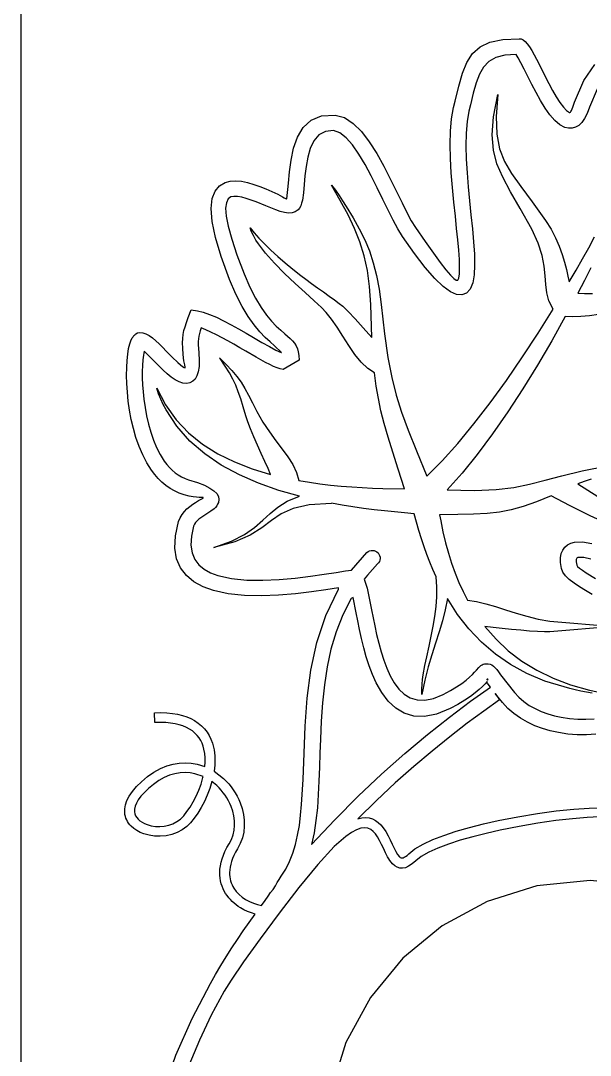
# Model space of a CAD drawing. Extents: x -338 to 50, y -399 to 300.
# Drawn here: x -337.5 to -294, y -194.5 to -115.5 of the extents above; entities that cross this region are included whole.
import ezdxf

# ---------------------------------------------------------------- set-up
doc = ezdxf.new("R2010")
doc.units = 0
doc.layers.add('LAYER_1', color=7, linetype='CONTINUOUS')

msp = doc.modelspace()

# ---------------------------------------------------------------- linework, layer by layer
at = {"layer": 'LAYER_1', "color": 250}
for points in [[(-337.5198, -40.077), (-337.5198, -362.677)], [(-326.672, -197.3293), (-325.6596, -194.4577), (-324.4368, -191.6711), (-323.029, -188.9754), (-322.6355, -188.2897), (-322.2316, -187.6106), (-321.8177, -186.9383), (-321.3943, -186.2729), (-320.9619, -185.6145), (-320.5209, -184.9631), (-320.0718, -184.319), (-319.6151, -183.6821), (-319.9046, -183.5945), (-320.1906, -183.4853), (-320.4699, -183.3547), (-320.7395, -183.2031), (-320.9047, -183.0955), (-321.0646, -182.9794), (-321.2183, -182.8551), (-321.3652, -182.7225), (-321.5044, -182.5816), (-321.6353, -182.4326), (-321.7571, -182.2755), (-321.869, -182.1104), (-321.9718, -181.9347), (-322.0627, -181.7511), (-322.1411, -181.5597), (-322.2062, -181.3606), (-322.2571, -181.154), (-322.2932, -180.9398), (-322.3137, -180.7182), (-322.3178, -180.4892), (-322.3037, -180.2422), (-322.2699, -179.9878), (-322.2155, -179.7262), (-322.1396, -179.4576), (-322.0414, -179.182), (-321.9199, -178.8997), (-321.7743, -178.6107), (-321.6036, -178.3152), (-321.6036, -178.3137), (-321.4297, -177.9819), (-321.3041, -177.6362), (-321.2249, -177.28), (-321.19, -176.9165), (-321.1974, -176.5493), (-321.2451, -176.1817), (-321.331, -175.817), (-321.4531, -175.4586), (-321.5474, -175.2382), (-321.6545, -175.0226), (-321.7742, -174.8124), (-321.9057, -174.6087), (-322.0487, -174.4121), (-322.2026, -174.2234), (-322.367, -174.0435), (-322.5413, -173.8732), (-322.9141, -173.5674), (-323.0739, -174.0924), (-323.2671, -174.6033), (-323.4884, -175.093), (-323.7323, -175.5547), (-323.9936, -175.9814), (-324.2668, -176.3661), (-324.5466, -176.7019), (-324.8277, -176.9818), (-325.1807, -177.2473), (-325.57, -177.4538), (-325.9858, -177.603), (-326.4181, -177.697), (-326.857, -177.7375), (-327.2925, -177.7266), (-327.7147, -177.6661), (-328.1137, -177.5579), (-328.3925, -177.4467), (-328.6512, -177.3104), (-328.8859, -177.1498), (-329.0926, -176.9657), (-329.0941, -176.9642), (-329.1917, -176.8566), (-329.2797, -176.743), (-329.3576, -176.6233), (-329.4249, -176.4978), (-329.481, -176.3665), (-329.5255, -176.2294), (-329.5577, -176.0868), (-329.5771, -175.9387), (-329.576, -175.6445), (-329.5211, -175.334), (-329.4084, -175.0081), (-329.2337, -174.668), (-328.9929, -174.3148), (-328.6818, -173.9494), (-328.2964, -173.5732), (-327.8324, -173.187), (-327.3439, -172.8455), (-326.8554, -172.5743), (-326.3692, -172.3699), (-325.8873, -172.229), (-325.4118, -172.1482), (-324.9449, -172.124), (-324.4887, -172.1531), (-324.0453, -172.232), (-323.4584, -172.4171), (-323.4351, -172.0748), (-323.4369, -171.7387), (-323.4655, -171.4114), (-323.5228, -171.0953), (-323.5873, -170.863), (-323.6711, -170.6395), (-323.7751, -170.4261), (-323.9001, -170.2239), (-324.047, -170.0341), (-324.2167, -169.8579), (-324.4102, -169.6964), (-324.6282, -169.5509), (-324.8648, -169.4253), (-325.1264, -169.3157), (-325.4139, -169.2232), (-325.7281, -169.1486), (-326.0697, -169.0931), (-326.4395, -169.0574), (-326.8383, -169.0427), (-327.267, -169.0498), (-327.2962, -168.3028), (-326.8097, -168.2954), (-326.355, -168.3139), (-325.9311, -168.3572), (-325.5374, -168.4243), (-325.173, -168.5139), (-324.8371, -168.6248), (-324.5288, -168.756), (-324.2474, -168.9063), (-323.9598, -169.0979), (-323.7048, -169.31), (-323.4813, -169.5409), (-323.288, -169.7892), (-323.1237, -170.0533), (-322.9873, -170.3317), (-322.8776, -170.6229), (-322.7934, -170.9253), (-322.7486, -171.1462), (-322.7159, -171.3713), (-322.6949, -171.5999), (-322.6851, -171.8315), (-322.6976, -172.3014), (-322.7495, -172.7764), (-322.0346, -173.3224), (-321.8299, -173.5224), (-321.6368, -173.7337), (-321.456, -173.9554), (-321.288, -174.1865), (-321.1334, -174.4261), (-320.9928, -174.6732), (-320.8668, -174.9269), (-320.7559, -175.1862), (-320.6076, -175.6234), (-320.5041, -176.0696), (-320.448, -176.5207), (-320.4417, -176.9725), (-320.4877, -177.4211), (-320.5887, -177.8623), (-320.7469, -178.2921), (-320.965, -178.7063), (-321.11, -178.9562), (-321.2338, -179.1988), (-321.3369, -179.4342), (-321.4203, -179.6623), (-321.4846, -179.8831), (-321.5306, -180.0965), (-321.5591, -180.3025), (-321.5708, -180.501), (-321.5678, -180.6723), (-321.5525, -180.838), (-321.5256, -180.9981), (-321.4876, -181.1525), (-321.4391, -181.3011), (-321.3806, -181.444), (-321.3128, -181.581), (-321.2362, -181.712), (-321.0546, -181.9615), (-320.843, -182.1871), (-320.606, -182.3883), (-320.3484, -182.5645), (-320.3469, -182.5645), (-320.0535, -182.7252), (-319.7492, -182.8558), (-319.4394, -182.9556), (-319.1297, -183.0241), (-318.8565, -182.6459), (-318.6292, -182.3166), (-318.4319, -182.0353), (-318.249, -181.8007), (-318.249, -181.8007), (-318.0638, -181.5262), (-317.9223, -181.2745), (-317.7903, -181.0344), (-317.6337, -180.7944), (-317.283, -180.2568), (-316.9864, -179.6713), (-316.7388, -179.0408), (-316.5353, -178.3681), (-316.371, -177.656), (-316.2407, -176.9075), (-316.1396, -176.1254), (-316.0626, -175.3126), (-315.953, -173.4116), (-315.8834, -171.4044), (-315.7993, -169.322), (-315.6462, -167.1959), (-315.3693, -165.0573), (-314.9143, -162.9374), (-314.2266, -160.8676), (-313.2515, -158.879), (-313.249, -158.7707), (-314.2079, -158.9216), (-315.3178, -159.081), (-316.5367, -159.2268), (-317.823, -159.3368), (-319.1346, -159.3889), (-320.4298, -159.361), (-321.6667, -159.231), (-322.8035, -158.9768), (-323.5962, -158.6834), (-324.2902, -158.3023), (-324.869, -157.8252), (-325.3162, -157.2438), (-325.6153, -156.5498), (-325.7499, -155.7348), (-325.7035, -154.7906), (-325.4597, -153.7087), (-325.3476, -153.4215), (-325.1991, -153.1654), (-325.0215, -152.9372), (-324.8219, -152.7337), (-324.6073, -152.5515), (-324.385, -152.3876), (-324.1621, -152.2387), (-323.9456, -152.1016), (-323.685, -151.973), (-323.5725, -151.9074), (-323.5819, -151.8787), (-323.6355, -151.8676), (-323.7359, -151.8651), (-323.8855, -151.8621), (-324.0869, -151.8494), (-324.3426, -151.818), (-324.6551, -151.7587), (-325.0269, -151.6625), (-325.4088, -151.5302), (-325.7701, -151.3645), (-326.1112, -151.1671), (-326.4326, -150.94), (-326.7347, -150.6851), (-327.0181, -150.4043), (-327.2831, -150.0995), (-327.5302, -149.7726), (-327.8885, -149.2095), (-328.204, -148.6022), (-328.4786, -147.9593), (-328.7143, -147.2891), (-328.9129, -146.6001), (-329.0763, -145.9008), (-329.2065, -145.1997), (-329.3053, -144.5052), (-329.3743, -143.8269), (-329.4157, -143.169), (-329.4315, -142.5402), (-329.4236, -141.9493), (-329.3938, -141.4052), (-329.3441, -140.9165), (-329.2764, -140.4922), (-329.1926, -140.141), (-329.1045, -139.8906), (-328.9978, -139.6779), (-328.9375, -139.5865), (-328.8728, -139.5056), (-328.8037, -139.4354), (-328.7303, -139.3764), (-328.5924, -139.279), (-328.421, -139.2685), (-328.1933, -139.2882), (-327.9572, -139.3692), (-327.7135, -139.503), (-327.4628, -139.6817), (-327.2058, -139.8969), (-326.9431, -140.1404), (-326.6754, -140.4042), (-326.4034, -140.6798), (-325.9404, -141.1481), (-325.5123, -141.563), (-325.3265, -141.7292), (-325.1678, -141.8567), (-325.0422, -141.937), (-324.9559, -141.9616), (-324.9556, -141.9068), (-324.9928, -141.7328), (-325.0495, -141.4183), (-325.1078, -140.9423), (-325.146, -140.46), (-325.1603, -140.0589), (-325.1502, -139.717), (-325.1153, -139.4123), (-325.055, -139.1227), (-324.969, -138.8261), (-324.8567, -138.5005), (-324.7176, -138.1239), (-324.4948, -137.5255), (-324.0087, -137.6068), (-323.5781, -137.7106), (-323.0978, -137.88), (-322.5778, -138.1038), (-322.0282, -138.371), (-321.4589, -138.6706), (-320.8801, -138.9914), (-320.3017, -139.3224), (-319.7338, -139.6525), (-319.1056, -140.0174), (-318.5295, -140.3447), (-318.0285, -140.6136), (-317.6255, -140.8035), (-317.6001, -140.7884), (-318.134, -140.2734), (-318.4715, -139.9828), (-318.8471, -139.6348), (-319.2549, -139.2093), (-319.689, -138.6862), (-320.1436, -138.0455), (-320.6126, -137.2671), (-321.0902, -136.331), (-321.5704, -135.2171), (-322.2114, -133.4702), (-322.6455, -132.0003), (-322.8907, -130.7861), (-322.9649, -129.8062), (-322.8861, -129.0394), (-322.6723, -128.4645), (-322.3415, -128.06), (-321.9117, -127.8048), (-321.5178, -127.6997), (-321.0943, -127.6745), (-320.6484, -127.7166), (-320.1874, -127.8133), (-319.7187, -127.9518), (-319.2494, -128.1195), (-318.7868, -128.3036), (-318.3382, -128.4914), (-317.8904, -128.7042), (-317.5388, -128.899), (-317.404, -128.9758), (-317.2992, -129.0315), (-317.2264, -129.0605), (-317.1877, -129.0573), (-317.0685, -127.8674), (-316.9897, -127.0063), (-316.87, -126.0931), (-316.6774, -125.1837), (-316.3802, -124.3343), (-315.9466, -123.6009), (-315.3446, -123.0394), (-314.5425, -122.7058), (-313.5084, -122.6563), (-312.8036, -122.856), (-312.1357, -123.2899), (-311.5026, -123.9182), (-310.902, -124.7014), (-310.3317, -125.5996), (-309.7894, -126.5731), (-309.2729, -127.5822), (-308.78, -128.5873), (-308.3985, -129.367), (-308.0339, -130.0895), (-307.6882, -130.7281), (-307.3634, -131.2561), (-306.6313, -132.3257), (-306.0056, -133.2134), (-305.4803, -133.9292), (-305.0494, -134.4828), (-304.7067, -134.8841), (-304.4462, -135.1429), (-304.2619, -135.2691), (-304.1478, -135.2724), (-304.0549, -135.1056), (-304.0066, -134.7757), (-303.997, -134.3009), (-304.0205, -133.6994), (-304.071, -132.9891), (-304.1428, -132.1884), (-304.23, -131.3154), (-304.3269, -130.3881), (-304.4396, -129.3033), (-304.546, -128.1952), (-304.6355, -127.0823), (-304.6976, -125.9829), (-304.7215, -124.9156), (-304.6966, -123.8989), (-304.6123, -122.9512), (-304.4579, -122.0909), (-304.3432, -121.6075), (-304.0656, -120.4578), (-303.7808, -119.466), (-303.4447, -118.6321), (-303.013, -117.9563), (-302.4416, -117.4387), (-301.6862, -117.0795), (-300.7027, -116.8786), (-299.4468, -116.8364), (-299.2877, -116.8406), (-299.1562, -116.9185), (-298.995, -117.0433), (-298.8299, -117.2249), (-298.6602, -117.4572), (-298.4857, -117.7342), (-298.1199, -118.3981), (-297.7289, -119.1683), (-297.459, -119.7044), (-297.1799, -120.2477), (-296.8968, -120.7768), (-296.6148, -121.2702), (-296.3391, -121.7064), (-296.0749, -122.0641), (-295.8273, -122.3217), (-295.6016, -122.4578), (-295.5713, -122.4555), (-295.5364, -122.4294), (-295.4967, -122.3778), (-295.4519, -122.299), (-295.3458, -122.0528), (-295.216, -121.6771), (-294.5223, -120.028), (-293.6633, -118.7981)], [(-293.4948, -120.6751), (-294.077, -122.0427), (-294.2568, -122.5265), (-294.4552, -122.9182), (-294.671, -123.2224), (-294.9029, -123.4439), (-295.1497, -123.5874), (-295.4101, -123.6575), (-295.6831, -123.6591), (-295.9672, -123.5968), (-296.3557, -123.3993), (-296.737, -123.0729), (-297.1096, -122.6409), (-297.4723, -122.1262), (-297.8238, -121.5519), (-298.1627, -120.9412), (-298.4878, -120.3171), (-298.7977, -119.7027), (-299.076, -119.1497), (-299.3253, -118.6646), (-299.5343, -118.2801), (-299.6916, -118.029), (-300.5569, -118.0889), (-301.239, -118.2692), (-301.7681, -118.57), (-302.1744, -118.9911), (-302.4882, -119.5326), (-302.7396, -120.1945), (-302.9588, -120.9767), (-303.176, -121.8793), (-303.2907, -122.3675), (-303.4306, -123.16), (-303.5052, -124.0466), (-303.5243, -125.0081), (-303.4979, -126.0252), (-303.436, -127.0788), (-303.3484, -128.1497), (-303.2452, -129.2186), (-303.1363, -130.2663), (-303.0257, -131.3358), (-302.9326, -132.3471), (-302.8702, -133.2838), (-302.8515, -134.1291), (-302.8898, -134.8666), (-302.9981, -135.4796), (-303.1896, -135.9517), (-303.4774, -136.2662), (-303.8229, -136.4006), (-304.2312, -136.3673), (-304.7088, -136.1535), (-305.2619, -135.7464), (-305.8969, -135.133), (-306.6202, -134.3004), (-307.4382, -133.2359), (-308.3571, -131.9265), (-308.713, -131.3508), (-309.0812, -130.6746), (-309.4626, -129.9208), (-309.8583, -129.1123), (-310.2987, -128.2125), (-310.7547, -127.3095), (-311.2227, -126.4395), (-311.6994, -125.6385), (-312.181, -124.9427), (-312.6642, -124.3881), (-313.1454, -124.0108), (-313.6211, -123.8469), (-314.2543, -123.9022), (-314.7497, -124.1752), (-315.1259, -124.6225), (-315.4017, -125.2012), (-315.5956, -125.868), (-315.7264, -126.5798), (-315.8127, -127.2934), (-315.8731, -127.9658), (-315.9313, -128.6), (-316.0105, -129.1456), (-316.0664, -129.3797), (-316.1376, -129.5851), (-316.2275, -129.7596), (-316.3394, -129.9011), (-316.5495, -130.0539), (-316.7925, -130.1327), (-317.066, -130.1473), (-317.3675, -130.1072), (-317.6943, -130.0221), (-318.0441, -129.9016), (-318.4142, -129.7553), (-318.8022, -129.593), (-319.5496, -129.2844), (-320.293, -129.0197), (-320.6401, -128.9268), (-320.9583, -128.8724), (-321.2384, -128.8656), (-321.4711, -128.9158), (-321.6788, -129.0685), (-321.8155, -129.3495), (-321.869, -129.7774), (-321.827, -130.3709), (-321.6773, -131.1489), (-321.4076, -132.13), (-321.0057, -133.333), (-320.4594, -134.7765), (-320.0221, -135.7922), (-319.589, -136.6442), (-319.1651, -137.351), (-318.7555, -137.9314), (-318.3653, -138.4037), (-317.9993, -138.7868), (-317.6628, -139.0991), (-317.3606, -139.3594), (-317.1385, -139.5493), (-316.9383, -139.7294), (-316.7616, -139.9072), (-316.6099, -140.09), (-316.4849, -140.2852), (-316.388, -140.5003), (-316.3209, -140.7427), (-316.2852, -141.0198), (-316.2613, -141.3832), (-317.4659, -142.1009), (-317.7073, -142.038), (-317.9367, -141.9641), (-318.2013, -141.8549), (-318.4977, -141.7144), (-318.8223, -141.5468), (-319.5424, -141.1469), (-320.3338, -140.6885), (-320.781, -140.4283), (-321.2352, -140.1665), (-321.6897, -139.9094), (-322.1379, -139.6633), (-322.5731, -139.4347), (-322.9888, -139.2297), (-323.3783, -139.0547), (-323.735, -138.9161), (-323.8095, -139.1361), (-323.8688, -139.34), (-323.913, -139.5387), (-323.9424, -139.7429), (-323.9573, -139.9633), (-323.958, -140.2107), (-323.9445, -140.4959), (-323.9173, -140.8297), (-323.8849, -141.3936), (-323.9005, -141.8694), (-323.9614, -142.2619), (-324.0647, -142.5763), (-324.2073, -142.8175), (-324.3866, -142.9906), (-324.5996, -143.1005), (-324.8433, -143.1522), (-325.1262, -143.1359), (-325.4185, -143.0426), (-325.7181, -142.8839), (-326.0231, -142.6715), (-326.3314, -142.4171), (-326.6411, -142.1324), (-326.9502, -141.8291), (-327.2566, -141.5188), (-328.0952, -140.6778), (-328.1509, -140.9934), (-328.1938, -141.362), (-328.2227, -141.7777), (-328.2364, -142.235), (-328.2336, -142.728), (-328.2132, -143.2511), (-328.174, -143.7986), (-328.1147, -144.3646), (-328.0255, -144.9952), (-327.9091, -145.6299), (-327.7639, -146.2609), (-327.5884, -146.8803), (-327.3809, -147.4801), (-327.1398, -148.0525), (-326.8636, -148.5897), (-326.5506, -149.0836), (-326.362, -149.334), (-326.1615, -149.5669), (-325.9488, -149.7808), (-325.7237, -149.9743), (-325.486, -150.1458), (-325.2352, -150.294), (-324.9713, -150.4172), (-324.694, -150.5141), (-324.0287, -150.7262), (-323.4901, -150.9353), (-323.0694, -151.1436), (-322.7577, -151.3529), (-322.5462, -151.5652), (-322.426, -151.7825), (-322.3883, -152.0069), (-322.4242, -152.2402), (-322.4778, -152.3792), (-322.5514, -152.5046), (-322.6432, -152.619), (-322.7513, -152.7249), (-323.0086, -152.9213), (-323.308, -153.1142), (-323.6148, -153.3115), (-323.9144, -153.5332), (-324.0474, -153.6533), (-324.1617, -153.7796), (-324.2515, -153.9121), (-324.3113, -154.0509), (-324.4883, -154.8303), (-324.5253, -155.5097), (-324.4341, -156.0954), (-324.2262, -156.5933), (-323.9133, -157.0095), (-323.5071, -157.35), (-323.0192, -157.621), (-322.4612, -157.8284), (-321.413, -158.059), (-320.2571, -158.1733), (-319.0355, -158.1921), (-317.7904, -158.1364), (-316.5638, -158.0271), (-315.3979, -157.885), (-314.3347, -157.7311), (-313.4163, -157.5862), (-312.7242, -157.4754), (-312.2574, -157.4049), (-312.2574, -157.4049), (-311.0804, -156.0652), (-310.9835, -155.9919), (-310.8771, -155.9409), (-310.7648, -155.9121), (-310.6499, -155.9054), (-310.5358, -155.9207), (-310.4259, -155.9578), (-310.3237, -156.0166), (-310.2325, -156.0969), (-310.1592, -156.1938), (-310.1082, -156.3002), (-310.0795, -156.4125), (-310.0728, -156.5274), (-310.088, -156.6415), (-310.1251, -156.7514), (-310.1839, -156.8536), (-310.2642, -156.9448), (-311.0438, -157.8012), (-311.2883, -158.1042), (-311.0675, -158.7796), (-310.7172, -160.4466), (-310.6027, -161.0455), (-310.4766, -161.6772), (-310.3357, -162.3297), (-310.177, -162.991), (-309.9974, -163.649), (-309.7937, -164.2918), (-309.5628, -164.9073), (-309.3017, -165.4836), (-308.992, -166.027), (-308.6358, -166.4985), (-308.2286, -166.8819), (-307.7656, -167.1613), (-307.2423, -167.3206), (-306.6539, -167.3437), (-305.9959, -167.2146), (-305.2635, -166.9172), (-304.704, -166.6192), (-304.2301, -166.3343), (-303.8334, -166.0651), (-303.5057, -165.8143), (-303.2387, -165.5844), (-303.0242, -165.3781), (-302.854, -165.1981), (-302.7197, -165.047), (-302.5414, -164.8495), (-302.3756, -164.7006), (-302.2887, -164.6451), (-302.1946, -164.6028), (-302.0896, -164.5738), (-301.9705, -164.5586), (-301.8119, -164.5613), (-301.6716, -164.5917), (-301.5435, -164.6507), (-301.4214, -164.7392), (-301.2991, -164.858), (-301.1703, -165.008), (-301.0289, -165.1901), (-300.8686, -165.405), (-299.8066, -166.765), (-299.468, -167.1286), (-299.0899, -167.4539), (-298.6767, -167.7417), (-298.2329, -167.9929), (-297.7628, -168.2084), (-297.2709, -168.3891), (-296.7616, -168.5358), (-296.2394, -168.6494), (-295.6103, -168.7426), (-294.9781, -168.7921), (-294.3498, -168.7994), (-293.7324, -168.7659)], [(-293.8695, -166.8029), (-294.3109, -166.7389), (-294.7456, -166.6602), (-295.1735, -166.5673), (-295.5947, -166.4604), (-296.0092, -166.3399), (-297.488, -165.8841), (-298.8545, -165.3112), (-300.113, -164.6241), (-301.268, -163.8258), (-302.3235, -162.9191), (-303.2839, -161.9069), (-304.1536, -160.7921), (-304.9367, -159.5775), (-305.1006, -160.4517), (-305.3157, -161.2986), (-305.5679, -162.1378), (-305.8432, -162.989), (-306.1278, -163.8716), (-306.4076, -164.8054), (-306.6687, -165.8099), (-306.897, -166.9048), (-306.8892, -166.5143), (-306.8665, -166.1337), (-306.8303, -165.7624), (-306.7819, -165.3999), (-306.6535, -164.6987), (-306.4918, -164.0253), (-306.331, -163.2278), (-306.1706, -162.4522), (-306.0211, -161.6927), (-305.8926, -160.9433), (-305.7957, -160.1983), (-305.7405, -159.4518), (-305.7375, -158.698), (-305.797, -157.9309), (-306.0452, -157.3769), (-306.2816, -156.8084), (-306.5065, -156.2257), (-306.7201, -155.6289), (-306.9227, -155.0182), (-307.1147, -154.3938), (-307.2961, -153.7558), (-307.4674, -153.1045), (-308.2065, -153.0413), (-308.9656, -152.9701), (-309.742, -152.8896), (-310.5329, -152.7988), (-311.3357, -152.6962), (-312.1476, -152.5807), (-312.9659, -152.4511), (-313.788, -152.306), (-313.788, -152.3234), (-315.4835, -152.4203), (-316.7107, -152.701), (-317.6221, -153.1198), (-318.3699, -153.6311), (-319.1065, -154.1891), (-319.9842, -154.7481), (-321.1552, -155.2625), (-322.772, -155.6865), (-321.4301, -155.2042), (-320.4219, -154.6861), (-319.6552, -154.1491), (-319.038, -153.6101), (-318.4781, -153.0862), (-317.8833, -152.5941), (-317.1614, -152.1508), (-316.2204, -151.7733), (-317.8078, -151.3224), (-319.3472, -150.7832), (-320.8179, -150.1461), (-322.1991, -149.4016), (-323.47, -148.5402), (-324.61, -147.5525), (-325.5982, -146.4289), (-326.414, -145.1599), (-326.6339, -144.76), (-326.8249, -144.3521), (-326.9847, -143.937), (-327.1112, -143.5156), (-326.4637, -144.8003), (-325.6593, -145.9347), (-324.7139, -146.9279), (-323.6436, -147.7893), (-322.4643, -148.528), (-321.1918, -149.1533), (-319.8423, -149.6744), (-318.4316, -150.1006), (-318.6253, -149.6507), (-318.8687, -149.1089), (-319.1435, -148.5055), (-319.431, -147.8708), (-319.7126, -147.2352), (-319.97, -146.6291), (-320.1844, -146.0828), (-320.3374, -145.6267), (-320.5384, -144.935), (-320.7208, -144.3323), (-320.9001, -143.795), (-321.092, -143.2993), (-321.3121, -142.8215), (-321.5759, -142.3377), (-321.8991, -141.8242), (-322.2973, -141.2572), (-322.3487, -141.1873), (-321.8214, -141.6985), (-321.3839, -142.1679), (-321.0152, -142.617), (-320.6946, -143.0671), (-320.4011, -143.5398), (-320.1139, -144.0564), (-319.812, -144.6383), (-319.4747, -145.3071), (-319.0172, -146.1238), (-318.5285, -146.861), (-318.0324, -147.5359), (-317.5527, -148.1657), (-317.1133, -148.7673), (-316.7378, -149.3581), (-316.4503, -149.955), (-316.2743, -150.5753), (-315.4704, -150.7082), (-314.6627, -150.8216), (-313.8537, -150.9168), (-313.0459, -150.9955), (-312.2417, -151.0589), (-311.4438, -151.1085), (-310.6546, -151.1459), (-309.8766, -151.1724), (-308.2074, -151.1997), (-308.2074, -151.1997), (-308.69, -149.7092), (-309.1054, -148.4112), (-309.4592, -147.2643), (-309.757, -146.2273), (-310.0043, -145.2591), (-310.207, -144.3183), (-310.3705, -143.3637), (-310.5004, -142.3541), (-311.0167, -142.0268), (-311.5161, -141.5388), (-311.9992, -140.9344), (-312.4664, -140.2583), (-312.9184, -139.5551), (-313.3557, -138.8692), (-313.7788, -138.2454), (-314.1883, -137.7281), (-314.5558, -137.3602), (-315.1117, -136.8468), (-315.8016, -136.22), (-316.5712, -135.5118), (-317.3664, -134.754), (-318.1326, -133.9786), (-318.8158, -133.2176), (-319.3615, -132.5029), (-319.5514, -132.2004), (-319.7497, -131.8474), (-319.9124, -131.5141), (-319.9955, -131.271), (-319.6936, -131.6428), (-319.3244, -132.0546), (-318.8959, -132.4982), (-318.416, -132.9656), (-317.8923, -133.4485), (-317.3329, -133.939), (-316.7455, -134.4289), (-316.138, -134.91), (-315.7499, -135.2018), (-315.3171, -135.5165), (-314.8599, -135.8428), (-314.399, -136.1695), (-313.9548, -136.4854), (-313.5479, -136.7792), (-313.1988, -137.0398), (-312.9281, -137.2559), (-312.513, -137.6562), (-311.9877, -138.224), (-311.3757, -138.9033), (-310.7005, -139.6383), (-310.7915, -137.1384), (-310.8728, -135.7596), (-311.0354, -134.5259), (-311.2804, -133.3988), (-311.6092, -132.3397), (-312.0231, -131.3099), (-312.5233, -130.271), (-313.1112, -129.1842), (-313.788, -128.011), (-313.4894, -128.3973), (-313.2042, -128.7997), (-312.9324, -129.2163), (-312.674, -129.6451), (-312.1354, -130.5037), (-311.6614, -131.3395), (-311.2486, -132.1751), (-310.8937, -133.0329), (-310.5935, -133.9356), (-310.3446, -134.9057), (-310.1437, -135.9658), (-309.9876, -137.1384), (-309.7274, -139.3667), (-309.4701, -141.1765), (-309.1891, -142.6924), (-308.8577, -144.0392), (-308.4494, -145.3414), (-307.9374, -146.7239), (-307.2953, -148.3112), (-306.4964, -150.228), (-305.3388, -149.0783), (-304.139, -147.7434), (-302.9114, -146.2526), (-301.6706, -144.635), (-300.431, -142.9197), (-299.2071, -141.136), (-298.0133, -139.3129), (-296.8641, -137.4797), (-297.1786, -136.8512), (-297.346, -136.2348), (-297.4241, -135.6051), (-297.4708, -134.9366), (-297.5436, -134.2039), (-297.7005, -133.3815), (-297.9992, -132.4439), (-298.4974, -131.3658), (-299.3656, -129.8021), (-300.1069, -128.5179), (-300.7069, -127.4131), (-301.1509, -126.3877), (-301.4244, -125.3417), (-301.5129, -124.1749), (-301.4016, -122.7873), (-301.0762, -121.0789), (-301.2026, -122.7717), (-301.1589, -124.1216), (-300.9471, -125.2301), (-300.5691, -126.1988), (-300.0271, -127.1293), (-299.3229, -128.1233), (-298.4587, -129.2822), (-297.4364, -130.7078), (-297.0173, -131.3736), (-296.6729, -132.0349), (-296.3933, -132.6826), (-296.1686, -133.308), (-295.9891, -133.902), (-295.8448, -134.4559), (-295.726, -134.9606), (-295.6228, -135.4074), (-295.1076, -134.5164), (-294.6134, -133.6423), (-294.1419, -132.7888), (-293.695, -131.9596)], [(-293.9862, -134.3219), (-294.4699, -135.2833), (-294.9758, -136.2635), (-294.4551, -136.2772), (-293.8501, -136.2848)], [(-293.4024, -137.9004), (-294.0754, -137.9882), (-294.7402, -138.0527), (-295.369, -138.0798), (-295.9338, -138.0552), (-296.9698, -139.9076), (-298.0534, -141.7559), (-299.1736, -143.5736), (-300.3199, -145.3341), (-301.4814, -147.0109), (-302.6473, -148.5775), (-303.807, -150.0074), (-304.9497, -151.274), (-302.8595, -151.3204), (-301.2057, -151.2539), (-299.8499, -151.0917), (-298.6538, -150.8508), (-297.479, -150.5485), (-296.1872, -150.2018), (-294.6398, -149.8279), (-292.6987, -149.444)], [(-293.9606, -150.4789), (-294.4973, -150.6575), (-294.9626, -150.8285), (-293.4463, -151.7892)], [(-292.2934, -154.06), (-294.0282, -153.2762), (-295.6162, -152.4845), (-296.9971, -151.7431), (-298.1369, -152.2094), (-299.1391, -152.5585), (-300.0622, -152.8081), (-300.9645, -152.9759), (-301.9041, -153.0796), (-302.9394, -153.137), (-304.1287, -153.1657), (-305.5303, -153.1834), (-305.4458, -153.6532), (-305.2723, -154.5002), (-305.0762, -155.322), (-304.857, -156.1183), (-304.6141, -156.889), (-304.347, -157.6338), (-304.0552, -158.3525), (-303.7381, -159.045), (-303.3951, -159.7111), (-302.7074, -159.8145), (-301.9943, -159.9853), (-301.2547, -160.2035), (-300.4874, -160.4488), (-299.6914, -160.7012), (-298.8654, -160.9406), (-298.0084, -161.1467), (-297.1192, -161.2995), (-292.239, -161.719), (-297.1192, -162.1385), (-297.5239, -162.1379), (-298.0463, -162.1124), (-298.6581, -162.0673), (-299.3311, -162.0077), (-300.0366, -161.9388), (-300.7465, -161.8657), (-301.4324, -161.7938), (-302.0658, -161.7282), (-301.2196, -162.6943), (-300.2799, -163.5716), (-299.2436, -164.3588), (-298.1075, -165.0549), (-296.8686, -165.6587), (-295.5237, -166.169), (-294.0698, -166.5848), (-292.5037, -166.9048)], [(-293.8836, -159.2689), (-294.3841, -158.9743), (-294.8482, -158.6849), (-295.2646, -158.3998), (-295.6218, -158.1178), (-295.9083, -157.8377), (-296.1127, -157.5583), (-296.2235, -157.2786), (-296.2907, -156.8434), (-296.2949, -156.4672), (-296.2401, -156.147), (-296.1305, -155.8799), (-295.9702, -155.6628), (-295.7632, -155.4927), (-295.5137, -155.3666), (-295.2257, -155.2814), (-294.609, -155.2543), (-293.8974, -155.3824)], [(-293.9687, -156.5774), (-294.5264, -156.4493), (-294.9773, -156.4532), (-295.0165, -156.4689), (-295.0486, -156.4987), (-295.0728, -156.5434), (-295.0885, -156.6043), (-295.0914, -156.7786), (-295.0517, -157.0302), (-294.9881, -157.131), (-294.8402, -157.2639), (-294.6184, -157.4252), (-294.3332, -157.6113), (-293.6145, -158.043)], [(-293.6039, -169.953), (-294.3082, -169.993), (-295.0235, -169.9863), (-295.7417, -169.9312), (-296.455, -169.826), (-297.0733, -169.6907), (-297.6779, -169.5143), (-298.2637, -169.2956), (-298.8255, -169.0336), (-299.3582, -168.727), (-299.8567, -168.3748), (-300.3156, -167.9759), (-300.73, -167.529), (-301.2893, -166.8325), (-300.9503, -167.3235), (-302.156, -168.1755), (-303.424, -169.113), (-304.7443, -170.1334), (-306.1072, -171.2346), (-307.5026, -172.4141), (-308.9207, -173.6696), (-310.3515, -174.9987), (-311.7852, -176.3991), (-311.4654, -176.3267), (-311.1711, -176.3092), (-310.9006, -176.3418), (-310.652, -176.4196), (-310.4235, -176.538), (-310.2134, -176.6921), (-310.0198, -176.8772), (-309.8409, -177.0884), (-309.6381, -177.3819), (-309.4582, -177.6958), (-309.2952, -178.0199), (-309.1429, -178.3443), (-309.0052, -178.6379), (-308.8697, -178.9069), (-308.7343, -179.1362), (-308.5969, -179.3107), (-308.5402, -179.3573), (-308.4762, -179.3865), (-308.4038, -179.3961), (-308.3219, -179.3841), (-308.2293, -179.3483), (-308.125, -179.2866), (-308.0078, -179.1969), (-307.8766, -179.0771), (-307.409, -178.7037), (-306.7942, -178.3435), (-306.051, -177.9982), (-305.1981, -177.6692), (-304.2543, -177.3582), (-303.2384, -177.0666), (-302.1691, -176.796), (-301.0653, -176.548), (-299.5556, -176.2526), (-298.0571, -176.0047), (-296.6165, -175.8079), (-295.2806, -175.666), (-294.096, -175.5829), (-293.1096, -175.5622)], [(-293.3473, -176.2666), (-294.2679, -176.3033), (-295.3832, -176.3984), (-296.6492, -176.5479), (-298.0217, -176.7475), (-299.4567, -176.9931), (-300.9101, -177.2804), (-301.9693, -177.5174), (-302.9925, -177.7733), (-303.9615, -178.0464), (-304.8578, -178.335), (-305.6634, -178.6374), (-306.3598, -178.9519), (-306.9289, -179.2768), (-307.3523, -179.6103), (-307.6332, -179.8578), (-307.8938, -180.0325), (-308.1358, -180.1395), (-308.361, -180.1838), (-308.5713, -180.1705), (-308.7684, -180.1046), (-308.954, -179.9911), (-309.1301, -179.8351), (-309.2308, -179.722), (-309.3254, -179.5964), (-309.4148, -179.4596), (-309.5002, -179.3131), (-309.6631, -178.9964), (-309.8225, -178.6577), (-309.9614, -178.3615), (-310.1075, -178.0689), (-310.2636, -177.7927), (-310.4327, -177.5454), (-310.5967, -177.364), (-310.7853, -177.2224), (-311.0029, -177.1303), (-311.2538, -177.0973), (-311.5424, -177.1328), (-311.8731, -177.2467), (-312.25, -177.4484), (-312.6776, -177.7475), (-313.5924, -178.5325), (-314.831, -179.8991), (-316.2668, -181.6553), (-317.7737, -183.6092), (-319.2251, -185.5688), (-320.4948, -187.342), (-321.4564, -188.7368), (-321.9836, -189.5614), (-322.9727, -191.4124), (-323.8746, -193.3079), (-324.6804, -195.246)], [(-274.1786, -197.2955), (-275.3587, -193.4938), (-277.226, -190.0536), (-279.699, -187.0562), (-282.6964, -184.5832), (-286.1366, -182.7159), (-289.9382, -181.5358), (-294.0198, -181.1243), (-294.0198, -181.1243), (-298.1014, -181.5358), (-301.9031, -182.7159), (-305.3433, -184.5831), (-308.3406, -187.0562), (-310.8137, -190.0535), (-312.6809, -193.4937), (-313.861, -197.2954)]]:
    msp.add_lwpolyline(points, dxfattribs=at)
for points in [[(-301.653, -166.3551), (-301.8296, -166.1176), (-301.8661, -166.0575), (-301.885, -166.0025), (-301.89, -165.9528), (-301.8846, -165.9084), (-302.0473, -166.0881), (-302.25, -166.2963), (-302.5002, -166.5303), (-302.8054, -166.7871), (-303.1733, -167.064), (-303.6115, -167.3579), (-304.1276, -167.6662), (-304.7291, -167.986), (-305.7557, -168.4039), (-306.6772, -168.5875), (-307.5003, -168.559), (-308.2315, -168.3408), (-308.8776, -167.9552), (-309.445, -167.4247), (-309.9404, -166.7715), (-310.3705, -166.018), (-310.658, -165.3867), (-310.9102, -164.7216), (-311.1309, -164.0343), (-311.3239, -163.3363), (-311.4929, -162.639), (-311.6417, -161.9541), (-311.7741, -161.2929), (-311.8938, -160.667), (-312.126, -159.4989), (-312.2807, -159.5703), (-312.9219, -160.822), (-313.4312, -162.1167), (-313.8248, -163.446), (-314.1192, -164.8017), (-314.3307, -166.1754), (-314.4758, -167.5588), (-314.5708, -168.9438), (-314.6322, -170.3219), (-314.6678, -171.4049), (-314.7007, -172.4742), (-314.7392, -173.5257), (-314.7914, -174.5552), (-314.8654, -175.5586), (-314.9696, -176.5318), (-315.1121, -177.4706), (-315.301, -178.3708), (-313.5343, -176.4748), (-311.7477, -174.6827), (-309.9599, -172.9987), (-308.1894, -171.4274), (-306.4549, -169.9729), (-304.7749, -168.6398), (-303.1681, -167.4324), (-301.653, -166.3551)], [(-301.9105, -165.7551), (-301.8809, -165.781), (-301.8369, -165.7968), (-301.8292, -165.7756), (-301.8333, -165.7614), (-301.8538, -165.7541), (-301.8955, -165.754), (-301.9105, -165.7551)], [(-301.9105, -165.7551), (-301.8809, -165.781), (-301.9105, -165.7551)], [(-323.5872, -173.1754), (-324.2153, -172.9614), (-324.5812, -172.8968), (-324.9588, -172.8741), (-325.3464, -172.8962), (-325.7424, -172.966), (-326.1449, -173.0864), (-326.5524, -173.26), (-326.9631, -173.4899), (-327.3754, -173.7788), (-327.7586, -174.0942), (-328.0775, -174.3951), (-328.3356, -174.6813), (-328.5361, -174.9523), (-328.6825, -175.2077), (-328.778, -175.4472), (-328.8261, -175.6705), (-328.8301, -175.8771), (-328.8014, -176.0351), (-328.7449, -176.1824), (-328.6629, -176.3185), (-328.5579, -176.4428), (-328.4173, -176.5667), (-328.2545, -176.6761), (-328.0723, -176.7703), (-327.8735, -176.8489), (-327.5612, -176.9341), (-327.2316, -176.9828), (-326.8925, -176.9934), (-326.5516, -176.9644), (-326.2168, -176.8943), (-325.8957, -176.7816), (-325.596, -176.6247), (-325.3257, -176.4222), (-325.0722, -176.1682), (-324.8196, -175.8603), (-324.5728, -175.5055), (-324.337, -175.1102), (-324.1175, -174.6814), (-323.9193, -174.2257), (-323.7477, -173.7498), (-323.6077, -173.2605), (-323.5872, -173.1754)]]:
    msp.add_lwpolyline(points, close=True, dxfattribs=at)

doc.saveas('drawing.dxf')
